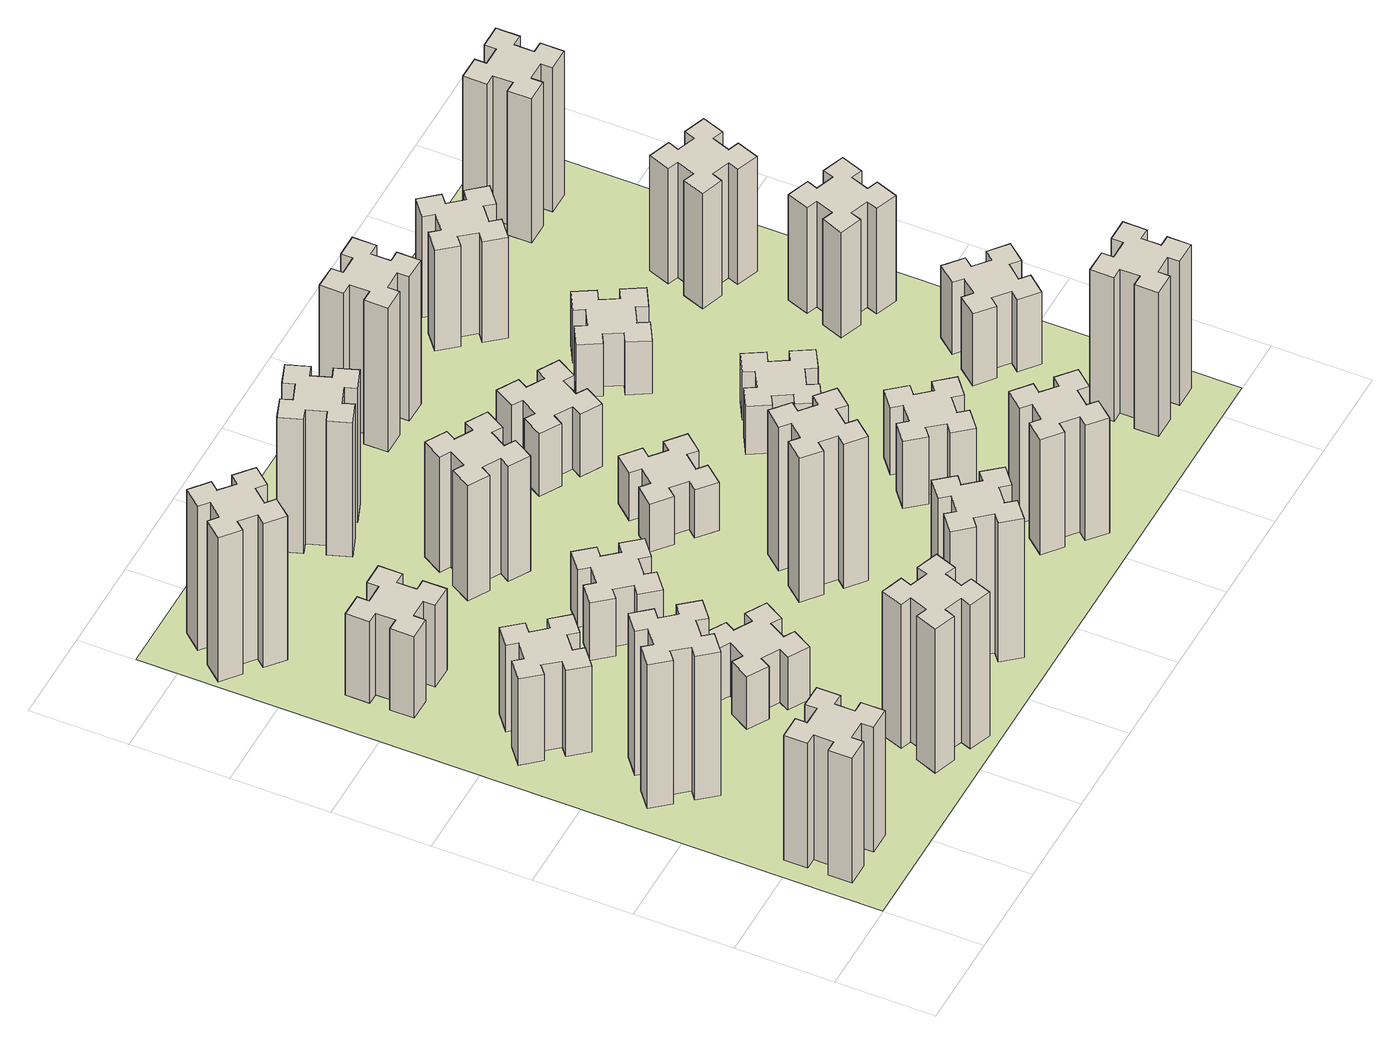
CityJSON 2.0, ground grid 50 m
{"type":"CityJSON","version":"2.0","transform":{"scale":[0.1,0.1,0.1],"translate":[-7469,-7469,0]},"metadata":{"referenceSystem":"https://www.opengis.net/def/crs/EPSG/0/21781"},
"CityObjects":{
"building1":{"type":"Building","attributes":{"class":"1000","function":"1000","usage":"1000","yearOfConstruction":2016,"roofType":"1000","measuredHeight":78,"storeysAboveGround":30,"storeysBelowGround":0},"geometry":[{"type":"Solid","lod":"1","boundaries":[[[[0,1,2,3,4,5,6,7,8,9,10,11,12,13,14,15,16,17,18,19]],[[17,16,20,21]],[[16,15,22,20]],[[15,14,23,22]],[[14,13,24,23]],[[13,12,25,24]],[[12,11,26,25]],[[11,10,27,26]],[[10,9,28,27]],[[9,8,29,28]],[[8,7,30,29]],[[7,6,31,30]],[[6,5,32,31]],[[5,4,33,32]],[[4,3,34,33]],[[3,2,35,34]],[[2,1,36,35]],[[1,0,37,36]],[[0,19,38,37]],[[19,18,39,38]],[[18,17,21,39]],[[24,25,26,27,28,29,30,31,32,33,34,35,36,37,38,39,21,20,22,23]]]]}]},
"building2":{"type":"Building","attributes":{"class":"1000","function":"1000","usage":"1000","yearOfConstruction":2016,"roofType":"1000","measuredHeight":90,"storeysAboveGround":30,"storeysBelowGround":0},"geometry":[{"type":"Solid","lod":"1","boundaries":[[[[40,41,42,43,44,45,46,47,48,49,50,51,52,53,54,55,56,57,58,59]],[[57,56,60,61]],[[56,55,62,60]],[[55,54,63,62]],[[54,53,64,63]],[[53,52,65,64]],[[52,51,66,65]],[[51,50,67,66]],[[50,49,68,67]],[[49,48,69,68]],[[48,47,70,69]],[[47,46,71,70]],[[46,45,72,71]],[[45,44,73,72]],[[44,43,74,73]],[[43,42,75,74]],[[42,41,76,75]],[[41,40,77,76]],[[40,59,78,77]],[[59,58,79,78]],[[58,57,61,79]],[[64,65,66,67,68,69,70,71,72,73,74,75,76,77,78,79,61,60,62,63]]]]}]},
"building3":{"type":"Building","attributes":{"class":"1000","function":"1000","usage":"1000","yearOfConstruction":2016,"roofType":"1000","measuredHeight":54,"storeysAboveGround":30,"storeysBelowGround":0},"geometry":[{"type":"Solid","lod":"1","boundaries":[[[[80,81,82,83,84,85,86,87,88,89,90,91,92,93,94,95,96,97,98,99]],[[97,96,100,101]],[[96,95,102,100]],[[95,94,103,102]],[[94,93,104,103]],[[93,92,105,104]],[[92,91,106,105]],[[91,90,107,106]],[[90,89,108,107]],[[89,88,109,108]],[[88,87,110,109]],[[87,86,111,110]],[[86,85,112,111]],[[85,84,113,112]],[[84,83,114,113]],[[83,82,115,114]],[[82,81,116,115]],[[81,80,117,116]],[[80,99,118,117]],[[99,98,119,118]],[[98,97,101,119]],[[104,105,106,107,108,109,110,111,112,113,114,115,116,117,118,119,101,100,102,103]]]]}]},
"building4":{"type":"Building","attributes":{"class":"1000","function":"1000","usage":"1000","yearOfConstruction":2016,"roofType":"1000","measuredHeight":51,"storeysAboveGround":30,"storeysBelowGround":0},"geometry":[{"type":"Solid","lod":"1","boundaries":[[[[120,121,122,123,124,125,126,127,128,129,130,131,132,133,134,135,136,137,138,139]],[[137,136,140,141]],[[136,135,142,140]],[[135,134,143,142]],[[134,133,144,143]],[[133,132,145,144]],[[132,131,146,145]],[[131,130,147,146]],[[130,129,148,147]],[[129,128,149,148]],[[128,127,150,149]],[[127,126,151,150]],[[126,125,152,151]],[[125,124,153,152]],[[124,123,154,153]],[[123,122,155,154]],[[122,121,156,155]],[[121,120,157,156]],[[120,139,158,157]],[[139,138,159,158]],[[138,137,141,159]],[[144,145,146,147,148,149,150,151,152,153,154,155,156,157,158,159,141,140,142,143]]]]}]},
"building5":{"type":"Building","attributes":{"class":"1000","function":"1000","usage":"1000","yearOfConstruction":2016,"roofType":"1000","measuredHeight":90,"storeysAboveGround":30,"storeysBelowGround":0},"geometry":[{"type":"Solid","lod":"1","boundaries":[[[[160,161,162,163,164,165,166,167,168,169,170,171,172,173,174,175,176,177,178,179]],[[177,176,180,181]],[[176,175,182,180]],[[175,174,183,182]],[[174,173,184,183]],[[173,172,185,184]],[[172,171,186,185]],[[171,170,187,186]],[[170,169,188,187]],[[169,168,189,188]],[[168,167,190,189]],[[167,166,191,190]],[[166,165,192,191]],[[165,164,193,192]],[[164,163,194,193]],[[163,162,195,194]],[[162,161,196,195]],[[161,160,197,196]],[[160,179,198,197]],[[179,178,199,198]],[[178,177,181,199]],[[184,185,186,187,188,189,190,191,192,193,194,195,196,197,198,199,181,180,182,183]]]]}]},
"building6":{"type":"Building","attributes":{"class":"1000","function":"1000","usage":"1000","yearOfConstruction":2016,"roofType":"1000","measuredHeight":90,"storeysAboveGround":30,"storeysBelowGround":0},"geometry":[{"type":"Solid","lod":"1","boundaries":[[[[200,201,202,203,204,205,206,207,208,209,210,211,212,213,214,215,216,217,218,219]],[[217,216,220,221]],[[216,215,222,220]],[[215,214,223,222]],[[214,213,224,223]],[[213,212,225,224]],[[212,211,226,225]],[[211,210,227,226]],[[210,209,228,227]],[[209,208,229,228]],[[208,207,230,229]],[[207,206,231,230]],[[206,205,232,231]],[[205,204,233,232]],[[204,203,234,233]],[[203,202,235,234]],[[202,201,236,235]],[[201,200,237,236]],[[200,219,238,237]],[[219,218,239,238]],[[218,217,221,239]],[[224,225,226,227,228,229,230,231,232,233,234,235,236,237,238,239,221,220,222,223]]]]}]},
"building7":{"type":"Building","attributes":{"class":"1000","function":"1000","usage":"1000","yearOfConstruction":2016,"roofType":"1000","measuredHeight":33,"storeysAboveGround":30,"storeysBelowGround":0},"geometry":[{"type":"Solid","lod":"1","boundaries":[[[[240,241,242,243,244,245,246,247,248,249,250,251,252,253,254,255,256,257,258,259]],[[257,256,260,261]],[[256,255,262,260]],[[255,254,263,262]],[[254,253,264,263]],[[253,252,265,264]],[[252,251,266,265]],[[251,250,267,266]],[[250,249,268,267]],[[249,248,269,268]],[[248,247,270,269]],[[247,246,271,270]],[[246,245,272,271]],[[245,244,273,272]],[[244,243,274,273]],[[243,242,275,274]],[[242,241,276,275]],[[241,240,277,276]],[[240,259,278,277]],[[259,258,279,278]],[[258,257,261,279]],[[264,265,266,267,268,269,270,271,272,273,274,275,276,277,278,279,261,260,262,263]]]]}]},
"building8":{"type":"Building","attributes":{"class":"1000","function":"1000","usage":"1000","yearOfConstruction":2016,"roofType":"1000","measuredHeight":36,"storeysAboveGround":30,"storeysBelowGround":0},"geometry":[{"type":"Solid","lod":"1","boundaries":[[[[280,281,282,283,284,285,286,287,288,289,290,291,292,293,294,295,296,297,298,299]],[[297,296,300,301]],[[296,295,302,300]],[[295,294,303,302]],[[294,293,304,303]],[[293,292,305,304]],[[292,291,306,305]],[[291,290,307,306]],[[290,289,308,307]],[[289,288,309,308]],[[288,287,310,309]],[[287,286,311,310]],[[286,285,312,311]],[[285,284,313,312]],[[284,283,314,313]],[[283,282,315,314]],[[282,281,316,315]],[[281,280,317,316]],[[280,299,318,317]],[[299,298,319,318]],[[298,297,301,319]],[[304,305,306,307,308,309,310,311,312,313,314,315,316,317,318,319,301,300,302,303]]]]}]},
"building9":{"type":"Building","attributes":{"class":"1000","function":"1000","usage":"1000","yearOfConstruction":2016,"roofType":"1000","measuredHeight":87,"storeysAboveGround":30,"storeysBelowGround":0},"geometry":[{"type":"Solid","lod":"1","boundaries":[[[[320,321,322,323,324,325,326,327,328,329,330,331,332,333,334,335,336,337,338,339]],[[337,336,340,341]],[[336,335,342,340]],[[335,334,343,342]],[[334,333,344,343]],[[333,332,345,344]],[[332,331,346,345]],[[331,330,347,346]],[[330,329,348,347]],[[329,328,349,348]],[[328,327,350,349]],[[327,326,351,350]],[[326,325,352,351]],[[325,324,353,352]],[[324,323,354,353]],[[323,322,355,354]],[[322,321,356,355]],[[321,320,357,356]],[[320,339,358,357]],[[339,338,359,358]],[[338,337,341,359]],[[344,345,346,347,348,349,350,351,352,353,354,355,356,357,358,359,341,340,342,343]]]]}]},
"building10":{"type":"Building","attributes":{"class":"1000","function":"1000","usage":"1000","yearOfConstruction":2016,"roofType":"1000","measuredHeight":72,"storeysAboveGround":30,"storeysBelowGround":0},"geometry":[{"type":"Solid","lod":"1","boundaries":[[[[360,361,362,363,364,365,366,367,368,369,370,371,372,373,374,375,376,377,378,379]],[[377,376,380,381]],[[376,375,382,380]],[[375,374,383,382]],[[374,373,384,383]],[[373,372,385,384]],[[372,371,386,385]],[[371,370,387,386]],[[370,369,388,387]],[[369,368,389,388]],[[368,367,390,389]],[[367,366,391,390]],[[366,365,392,391]],[[365,364,393,392]],[[364,363,394,393]],[[363,362,395,394]],[[362,361,396,395]],[[361,360,397,396]],[[360,379,398,397]],[[379,378,399,398]],[[378,377,381,399]],[[384,385,386,387,388,389,390,391,392,393,394,395,396,397,398,399,381,380,382,383]]]]}]},
"building11":{"type":"Building","attributes":{"class":"1000","function":"1000","usage":"1000","yearOfConstruction":2016,"roofType":"1000","measuredHeight":84,"storeysAboveGround":30,"storeysBelowGround":0},"geometry":[{"type":"Solid","lod":"1","boundaries":[[[[400,401,402,403,404,405,406,407,408,409,410,411,412,413,414,415,416,417,418,419]],[[417,416,420,421]],[[416,415,422,420]],[[415,414,423,422]],[[414,413,424,423]],[[413,412,425,424]],[[412,411,426,425]],[[411,410,427,426]],[[410,409,428,427]],[[409,408,429,428]],[[408,407,430,429]],[[407,406,431,430]],[[406,405,432,431]],[[405,404,433,432]],[[404,403,434,433]],[[403,402,435,434]],[[402,401,436,435]],[[401,400,437,436]],[[400,419,438,437]],[[419,418,439,438]],[[418,417,421,439]],[[424,425,426,427,428,429,430,431,432,433,434,435,436,437,438,439,421,420,422,423]]]]}]},
"building12":{"type":"Building","attributes":{"class":"1000","function":"1000","usage":"1000","yearOfConstruction":2016,"roofType":"1000","measuredHeight":90,"storeysAboveGround":30,"storeysBelowGround":0},"geometry":[{"type":"Solid","lod":"1","boundaries":[[[[440,441,442,443,444,445,446,447,448,449,450,451,452,453,454,455,456,457,458,459]],[[457,456,460,461]],[[456,455,462,460]],[[455,454,463,462]],[[454,453,464,463]],[[453,452,465,464]],[[452,451,466,465]],[[451,450,467,466]],[[450,449,468,467]],[[449,448,469,468]],[[448,447,470,469]],[[447,446,471,470]],[[446,445,472,471]],[[445,444,473,472]],[[444,443,474,473]],[[443,442,475,474]],[[442,441,476,475]],[[441,440,477,476]],[[440,459,478,477]],[[459,458,479,478]],[[458,457,461,479]],[[464,465,466,467,468,469,470,471,472,473,474,475,476,477,478,479,461,460,462,463]]]]}]},
"building13":{"type":"Building","attributes":{"class":"1000","function":"1000","usage":"1000","yearOfConstruction":2016,"roofType":"1000","measuredHeight":30,"storeysAboveGround":30,"storeysBelowGround":0},"geometry":[{"type":"Solid","lod":"1","boundaries":[[[[480,481,482,483,484,485,486,487,488,489,490,491,492,493,494,495,496,497,498,499]],[[497,496,500,501]],[[496,495,502,500]],[[495,494,503,502]],[[494,493,504,503]],[[493,492,505,504]],[[492,491,506,505]],[[491,490,507,506]],[[490,489,508,507]],[[489,488,509,508]],[[488,487,510,509]],[[487,486,511,510]],[[486,485,512,511]],[[485,484,513,512]],[[484,483,514,513]],[[483,482,515,514]],[[482,481,516,515]],[[481,480,517,516]],[[480,499,518,517]],[[499,498,519,518]],[[498,497,501,519]],[[504,505,506,507,508,509,510,511,512,513,514,515,516,517,518,519,501,500,502,503]]]]}]},
"building14":{"type":"Building","attributes":{"class":"1000","function":"1000","usage":"1000","yearOfConstruction":2016,"roofType":"1000","measuredHeight":72,"storeysAboveGround":30,"storeysBelowGround":0},"geometry":[{"type":"Solid","lod":"1","boundaries":[[[[520,521,522,523,524,525,526,527,528,529,530,531,532,533,534,535,536,537,538,539]],[[537,536,540,541]],[[536,535,542,540]],[[535,534,543,542]],[[534,533,544,543]],[[533,532,545,544]],[[532,531,546,545]],[[531,530,547,546]],[[530,529,548,547]],[[529,528,549,548]],[[528,527,550,549]],[[527,526,551,550]],[[526,525,552,551]],[[525,524,553,552]],[[524,523,554,553]],[[523,522,555,554]],[[522,521,556,555]],[[521,520,557,556]],[[520,539,558,557]],[[539,538,559,558]],[[538,537,541,559]],[[544,545,546,547,548,549,550,551,552,553,554,555,556,557,558,559,541,540,542,543]]]]}]},
"building15":{"type":"Building","attributes":{"class":"1000","function":"1000","usage":"1000","yearOfConstruction":2016,"roofType":"1000","measuredHeight":39,"storeysAboveGround":30,"storeysBelowGround":0},"geometry":[{"type":"Solid","lod":"1","boundaries":[[[[560,561,562,563,564,565,566,567,568,569,570,571,572,573,574,575,576,577,578,579]],[[577,576,580,581]],[[576,575,582,580]],[[575,574,583,582]],[[574,573,584,583]],[[573,572,585,584]],[[572,571,586,585]],[[571,570,587,586]],[[570,569,588,587]],[[569,568,589,588]],[[568,567,590,589]],[[567,566,591,590]],[[566,565,592,591]],[[565,564,593,592]],[[564,563,594,593]],[[563,562,595,594]],[[562,561,596,595]],[[561,560,597,596]],[[560,579,598,597]],[[579,578,599,598]],[[578,577,581,599]],[[584,585,586,587,588,589,590,591,592,593,594,595,596,597,598,599,581,580,582,583]]]]}]},
"building16":{"type":"Building","attributes":{"class":"1000","function":"1000","usage":"1000","yearOfConstruction":2016,"roofType":"1000","measuredHeight":90,"storeysAboveGround":30,"storeysBelowGround":0},"geometry":[{"type":"Solid","lod":"1","boundaries":[[[[600,601,602,603,604,605,606,607,608,609,610,611,612,613,614,615,616,617,618,619]],[[617,616,620,621]],[[616,615,622,620]],[[615,614,623,622]],[[614,613,624,623]],[[613,612,625,624]],[[612,611,626,625]],[[611,610,627,626]],[[610,609,628,627]],[[609,608,629,628]],[[608,607,630,629]],[[607,606,631,630]],[[606,605,632,631]],[[605,604,633,632]],[[604,603,634,633]],[[603,602,635,634]],[[602,601,636,635]],[[601,600,637,636]],[[600,619,638,637]],[[619,618,639,638]],[[618,617,621,639]],[[624,625,626,627,628,629,630,631,632,633,634,635,636,637,638,639,621,620,622,623]]]]}]},
"building17":{"type":"Building","attributes":{"class":"1000","function":"1000","usage":"1000","yearOfConstruction":2016,"roofType":"1000","measuredHeight":42,"storeysAboveGround":30,"storeysBelowGround":0},"geometry":[{"type":"Solid","lod":"1","boundaries":[[[[640,641,642,643,644,645,646,647,648,649,650,651,652,653,654,655,656,657,658,659]],[[657,656,660,661]],[[656,655,662,660]],[[655,654,663,662]],[[654,653,664,663]],[[653,652,665,664]],[[652,651,666,665]],[[651,650,667,666]],[[650,649,668,667]],[[649,648,669,668]],[[648,647,670,669]],[[647,646,671,670]],[[646,645,672,671]],[[645,644,673,672]],[[644,643,674,673]],[[643,642,675,674]],[[642,641,676,675]],[[641,640,677,676]],[[640,659,678,677]],[[659,658,679,678]],[[658,657,661,679]],[[664,665,666,667,668,669,670,671,672,673,674,675,676,677,678,679,661,660,662,663]]]]}]},
"building18":{"type":"Building","attributes":{"class":"1000","function":"1000","usage":"1000","yearOfConstruction":2016,"roofType":"1000","measuredHeight":30,"storeysAboveGround":30,"storeysBelowGround":0},"geometry":[{"type":"Solid","lod":"1","boundaries":[[[[680,681,682,683,684,685,686,687,688,689,690,691,692,693,694,695,696,697,698,699]],[[697,696,700,701]],[[696,695,702,700]],[[695,694,703,702]],[[694,693,704,703]],[[693,692,705,704]],[[692,691,706,705]],[[691,690,707,706]],[[690,689,708,707]],[[689,688,709,708]],[[688,687,710,709]],[[687,686,711,710]],[[686,685,712,711]],[[685,684,713,712]],[[684,683,714,713]],[[683,682,715,714]],[[682,681,716,715]],[[681,680,717,716]],[[680,699,718,717]],[[699,698,719,718]],[[698,697,701,719]],[[704,705,706,707,708,709,710,711,712,713,714,715,716,717,718,719,701,700,702,703]]]]}]},
"building19":{"type":"Building","attributes":{"class":"1000","function":"1000","usage":"1000","yearOfConstruction":2016,"roofType":"1000","measuredHeight":33,"storeysAboveGround":30,"storeysBelowGround":0},"geometry":[{"type":"Solid","lod":"1","boundaries":[[[[720,721,722,723,724,725,726,727,728,729,730,731,732,733,734,735,736,737,738,739]],[[737,736,740,741]],[[736,735,742,740]],[[735,734,743,742]],[[734,733,744,743]],[[733,732,745,744]],[[732,731,746,745]],[[731,730,747,746]],[[730,729,748,747]],[[729,728,749,748]],[[728,727,750,749]],[[727,726,751,750]],[[726,725,752,751]],[[725,724,753,752]],[[724,723,754,753]],[[723,722,755,754]],[[722,721,756,755]],[[721,720,757,756]],[[720,739,758,757]],[[739,738,759,758]],[[738,737,741,759]],[[744,745,746,747,748,749,750,751,752,753,754,755,756,757,758,759,741,740,742,743]]]]}]},
"building20":{"type":"Building","attributes":{"class":"1000","function":"1000","usage":"1000","yearOfConstruction":2016,"roofType":"1000","measuredHeight":90,"storeysAboveGround":30,"storeysBelowGround":0},"geometry":[{"type":"Solid","lod":"1","boundaries":[[[[760,761,762,763,764,765,766,767,768,769,770,771,772,773,774,775,776,777,778,779]],[[777,776,780,781]],[[776,775,782,780]],[[775,774,783,782]],[[774,773,784,783]],[[773,772,785,784]],[[772,771,786,785]],[[771,770,787,786]],[[770,769,788,787]],[[769,768,789,788]],[[768,767,790,789]],[[767,766,791,790]],[[766,765,792,791]],[[765,764,793,792]],[[764,763,794,793]],[[763,762,795,794]],[[762,761,796,795]],[[761,760,797,796]],[[760,779,798,797]],[[779,778,799,798]],[[778,777,781,799]],[[784,785,786,787,788,789,790,791,792,793,794,795,796,797,798,799,781,780,782,783]]]]}]},
"building21":{"type":"Building","attributes":{"class":"1000","function":"1000","usage":"1000","yearOfConstruction":2016,"roofType":"1000","measuredHeight":63,"storeysAboveGround":30,"storeysBelowGround":0},"geometry":[{"type":"Solid","lod":"1","boundaries":[[[[800,801,802,803,804,805,806,807,808,809,810,811,812,813,814,815,816,817,818,819]],[[817,816,820,821]],[[816,815,822,820]],[[815,814,823,822]],[[814,813,824,823]],[[813,812,825,824]],[[812,811,826,825]],[[811,810,827,826]],[[810,809,828,827]],[[809,808,829,828]],[[808,807,830,829]],[[807,806,831,830]],[[806,805,832,831]],[[805,804,833,832]],[[804,803,834,833]],[[803,802,835,834]],[[802,801,836,835]],[[801,800,837,836]],[[800,819,838,837]],[[819,818,839,838]],[[818,817,821,839]],[[824,825,826,827,828,829,830,831,832,833,834,835,836,837,838,839,821,820,822,823]]]]}]},
"building22":{"type":"Building","attributes":{"class":"1000","function":"1000","usage":"1000","yearOfConstruction":2016,"roofType":"1000","measuredHeight":45,"storeysAboveGround":30,"storeysBelowGround":0},"geometry":[{"type":"Solid","lod":"1","boundaries":[[[[840,841,842,843,844,845,846,847,848,849,850,851,852,853,854,855,856,857,858,859]],[[857,856,860,861]],[[856,855,862,860]],[[855,854,863,862]],[[854,853,864,863]],[[853,852,865,864]],[[852,851,866,865]],[[851,850,867,866]],[[850,849,868,867]],[[849,848,869,868]],[[848,847,870,869]],[[847,846,871,870]],[[846,845,872,871]],[[845,844,873,872]],[[844,843,874,873]],[[843,842,875,874]],[[842,841,876,875]],[[841,840,877,876]],[[840,859,878,877]],[[859,858,879,878]],[[858,857,861,879]],[[864,865,866,867,868,869,870,871,872,873,874,875,876,877,878,879,861,860,862,863]]]]}]},
"building23":{"type":"Building","attributes":{"class":"1000","function":"1000","usage":"1000","yearOfConstruction":2016,"roofType":"1000","measuredHeight":66,"storeysAboveGround":30,"storeysBelowGround":0},"geometry":[{"type":"Solid","lod":"1","boundaries":[[[[880,881,882,883,884,885,886,887,888,889,890,891,892,893,894,895,896,897,898,899]],[[897,896,900,901]],[[896,895,902,900]],[[895,894,903,902]],[[894,893,904,903]],[[893,892,905,904]],[[892,891,906,905]],[[891,890,907,906]],[[890,889,908,907]],[[889,888,909,908]],[[888,887,910,909]],[[887,886,911,910]],[[886,885,912,911]],[[885,884,913,912]],[[884,883,914,913]],[[883,882,915,914]],[[882,881,916,915]],[[881,880,917,916]],[[880,899,918,917]],[[899,898,919,918]],[[898,897,901,919]],[[904,905,906,907,908,909,910,911,912,913,914,915,916,917,918,919,901,900,902,903]]]]}]},
"building24":{"type":"Building","attributes":{"class":"1000","function":"1000","usage":"1000","yearOfConstruction":2016,"roofType":"1000","measuredHeight":72,"storeysAboveGround":30,"storeysBelowGround":0},"geometry":[{"type":"Solid","lod":"1","boundaries":[[[[920,921,922,923,924,925,926,927,928,929,930,931,932,933,934,935,936,937,938,939]],[[937,936,940,941]],[[936,935,942,940]],[[935,934,943,942]],[[934,933,944,943]],[[933,932,945,944]],[[932,931,946,945]],[[931,930,947,946]],[[930,929,948,947]],[[929,928,949,948]],[[928,927,950,949]],[[927,926,951,950]],[[926,925,952,951]],[[925,924,953,952]],[[924,923,954,953]],[[923,922,955,954]],[[922,921,956,955]],[[921,920,957,956]],[[920,939,958,957]],[[939,938,959,958]],[[938,937,941,959]],[[944,945,946,947,948,949,950,951,952,953,954,955,956,957,958,959,941,940,942,943]]]]}]},
"building25":{"type":"Building","attributes":{"class":"1000","function":"1000","usage":"1000","yearOfConstruction":2016,"roofType":"1000","measuredHeight":90,"storeysAboveGround":30,"storeysBelowGround":0},"geometry":[{"type":"Solid","lod":"1","boundaries":[[[[960,961,962,963,964,965,966,967,968,969,970,971,972,973,974,975,976,977,978,979]],[[977,976,980,981]],[[976,975,982,980]],[[975,974,983,982]],[[974,973,984,983]],[[973,972,985,984]],[[972,971,986,985]],[[971,970,987,986]],[[970,969,988,987]],[[969,968,989,988]],[[968,967,990,989]],[[967,966,991,990]],[[966,965,992,991]],[[965,964,993,992]],[[964,963,994,993]],[[963,962,995,994]],[[962,961,996,995]],[[961,960,997,996]],[[960,979,998,997]],[[979,978,999,998]],[[978,977,981,999]],[[984,985,986,987,988,989,990,991,992,993,994,995,996,997,998,999,981,980,982,983]]]]}]},
"landuse1":{"type":"LandUse","attributes":{"name":"plot1","function":"1010"},"geometry":[{"type":"MultiSurface","lod":"1","boundaries":[[[1000,1001,1002,1003]]]}]}
},
"vertices":[
[165,425,0],[165,325,0],[105,325,0],[105,205,0],[225,205,0],[225,265,0],[325,265,0],[325,205,0],[445,205,0],[445,325,0],[385,325,0],[385,425,0],[445,425,0],[445,545,0],[325,545,0],[325,485,0],[225,485,0],[225,545,0],[105,545,0],[105,425,0],[225,485,780],[225,545,780],[325,485,780],[325,545,780],[445,545,780],[445,425,780],[385,425,780],[385,325,780],[445,325,780],[445,205,780],[325,205,780],[325,265,780],[225,265,780],[225,205,780],[105,205,780],[105,325,780],[165,325,780],[165,425,780],[105,425,780],[105,545,780],
[492,1248,0],[427,1324,0],[473,1363,0],[396,1455,0],[304,1378,0],[343,1332,0],[266,1267,0],[228,1313,0],[136,1236,0],[213,1144,0],[259,1183,0],[323,1106,0],[277,1068,0],[354,976,0],[446,1053,0],[408,1099,0],[484,1163,0],[523,1117,0],[615,1194,0],[538,1286,0],[484,1163,900],[523,1117,900],[408,1099,900],[446,1053,900],[354,976,900],[277,1068,900],[323,1106,900],[259,1183,900],[213,1144,900],[136,1236,900],[228,1313,900],[266,1267,900],[343,1332,900],[304,1378,900],[396,1455,900],[473,1363,900],[427,1324,900],[492,1248,900],[538,1286,900],[615,1194,900],
[492,1888,0],[427,1964,0],[473,2003,0],[396,2095,0],[304,2018,0],[343,1972,0],[266,1907,0],[228,1953,0],[136,1876,0],[213,1784,0],[259,1823,0],[323,1746,0],[277,1708,0],[354,1616,0],[446,1693,0],[408,1739,0],[484,1803,0],[523,1757,0],[615,1834,0],[538,1926,0],[484,1803,540],[523,1757,540],[408,1739,540],[446,1693,540],[354,1616,540],[277,1708,540],[323,1746,540],[259,1823,540],[213,1784,540],[136,1876,540],[228,1953,540],[266,1907,540],[343,1972,540],[304,2018,540],[396,2095,540],[473,2003,540],[427,1964,540],[492,1888,540],[538,1926,540],[615,1834,540],
[485,2545,0],[485,2645,0],[545,2645,0],[545,2765,0],[425,2765,0],[425,2705,0],[325,2705,0],[325,2765,0],[205,2765,0],[205,2645,0],[265,2645,0],[265,2545,0],[205,2545,0],[205,2425,0],[325,2425,0],[325,2485,0],[425,2485,0],[425,2425,0],[545,2425,0],[545,2545,0],[425,2485,510],[425,2425,510],[325,2485,510],[325,2425,510],[205,2425,510],[205,2545,510],[265,2545,510],[265,2645,510],[205,2645,510],[205,2765,510],[325,2765,510],[325,2705,510],[425,2705,510],[425,2765,510],[545,2765,510],[545,2645,510],[485,2645,510],[485,2545,510],[545,2545,510],[545,2425,510],
[1029,360,0],[995,266,0],[939,287,0],[897,174,0],[1010,133,0],[1031,189,0],[1125,155,0],[1104,99,0],[1217,57,0],[1258,170,0],[1202,191,0],[1236,285,0],[1292,264,0],[1333,377,0],[1220,418,0],[1200,362,0],[1106,396,0],[1127,452,0],[1014,493,0],[973,380,0],[1106,396,900],[1127,452,900],[1200,362,900],[1220,418,900],[1333,377,900],[1292,264,900],[1236,285,900],[1202,191,900],[1258,170,900],[1217,57,900],[1104,99,900],[1125,155,900],[1031,189,900],[1010,133,900],[897,174,900],[939,287,900],[995,266,900],[1029,360,900],[973,380,900],[1014,493,900],
[384,3387,0],[308,3452,0],[346,3498,0],[254,3575,0],[177,3483,0],[223,3444,0],[159,3368,0],[113,3406,0],[36,3314,0],[128,3237,0],[166,3283,0],[243,3219,0],[204,3173,0],[296,3096,0],[373,3188,0],[327,3226,0],[392,3303,0],[438,3264,0],[515,3356,0],[423,3433,0],[392,3303,900],[438,3264,900],[327,3226,900],[373,3188,900],[296,3096,900],[204,3173,900],[243,3219,900],[166,3283,900],[128,3237,900],[36,3314,900],[113,3406,900],[159,3368,900],[223,3444,900],[177,3483,900],[254,3575,900],[346,3498,900],[308,3452,900],[384,3387,900],[423,3433,900],[515,3356,900],
[1086,1017,0],[1136,1104,0],[1188,1074,0],[1248,1178,0],[1144,1238,0],[1114,1186,0],[1027,1236,0],[1057,1288,0],[953,1348,0],[893,1244,0],[945,1214,0],[895,1127,0],[843,1157,0],[783,1053,0],[887,993,0],[917,1045,0],[1004,995,0],[974,943,0],[1078,883,0],[1138,987,0],[1004,995,330],[974,943,330],[917,1045,330],[887,993,330],[783,1053,330],[843,1157,330],[895,1127,330],[945,1214,330],[893,1244,330],[953,1348,330],[1057,1288,330],[1027,1236,330],[1114,1186,330],[1144,1238,330],[1248,1178,330],[1188,1074,330],[1136,1104,330],[1086,1017,330],[1138,987,330],[1078,883,330],
[1083,1972,0],[1006,1907,0],[968,1953,0],[876,1876,0],[953,1784,0],[999,1823,0],[1063,1746,0],[1017,1708,0],[1094,1616,0],[1186,1693,0],[1148,1739,0],[1224,1803,0],[1263,1757,0],[1355,1834,0],[1278,1926,0],[1232,1888,0],[1167,1964,0],[1213,2003,0],[1136,2095,0],[1044,2018,0],[1167,1964,360],[1213,2003,360],[1232,1888,360],[1278,1926,360],[1355,1834,360],[1263,1757,360],[1224,1803,360],[1148,1739,360],[1186,1693,360],[1094,1616,360],[1017,1708,360],[1063,1746,360],[999,1823,360],[953,1784,360],[876,1876,360],[968,1953,360],[1006,1907,360],[1083,1972,360],[1044,2018,360],[1136,2095,360],
[1639,343,0],[1703,266,0],[1657,228,0],[1734,136,0],[1826,213,0],[1788,259,0],[1864,323,0],[1903,277,0],[1995,354,0],[1918,446,0],[1872,408,0],[1807,484,0],[1853,523,0],[1776,615,0],[1684,538,0],[1723,492,0],[1646,427,0],[1608,473,0],[1516,396,0],[1593,304,0],[1646,427,870],[1608,473,870],[1723,492,870],[1684,538,870],[1776,615,870],[1853,523,870],[1807,484,870],[1872,408,870],[1918,446,870],[1995,354,870],[1903,277,870],[1864,323,870],[1788,259,870],[1826,213,870],[1734,136,870],[1657,228,870],[1703,266,870],[1639,343,870],[1593,304,870],[1516,396,870],
[1314,2666,0],[1227,2716,0],[1257,2768,0],[1153,2828,0],[1093,2724,0],[1145,2694,0],[1095,2607,0],[1043,2637,0],[983,2533,0],[1087,2473,0],[1117,2525,0],[1204,2475,0],[1174,2423,0],[1278,2363,0],[1338,2467,0],[1286,2497,0],[1336,2584,0],[1388,2554,0],[1448,2658,0],[1344,2718,0],[1336,2584,720],[1388,2554,720],[1286,2497,720],[1338,2467,720],[1278,2363,720],[1174,2423,720],[1204,2475,720],[1117,2525,720],[1087,2473,720],[983,2533,720],[1043,2637,720],[1095,2607,720],[1145,2694,720],[1093,2724,720],[1153,2828,720],[1257,2768,720],[1227,2716,720],[1314,2666,720],[1344,2718,720],[1448,2658,720],
[1125,3456,0],[1031,3422,0],[1010,3478,0],[897,3437,0],[939,3324,0],[995,3345,0],[1029,3251,0],[973,3230,0],[1014,3117,0],[1127,3159,0],[1106,3215,0],[1200,3249,0],[1220,3193,0],[1333,3234,0],[1292,3347,0],[1236,3326,0],[1202,3420,0],[1258,3440,0],[1217,3553,0],[1104,3512,0],[1202,3420,840],[1258,3440,840],[1236,3326,840],[1292,3347,840],[1333,3234,840],[1220,3193,840],[1200,3249,840],[1106,3215,840],[1127,3159,840],[1014,3117,840],[973,3230,840],[1029,3251,840],[995,3345,840],[939,3324,840],[897,3437,840],[1010,3478,840],[1031,3422,840],[1125,3456,840],[1104,3512,840],[1217,3553,840],
[1746,1163,0],[1823,1099,0],[1784,1053,0],[1876,976,0],[1953,1068,0],[1907,1106,0],[1972,1183,0],[2018,1144,0],[2095,1236,0],[2003,1313,0],[1964,1267,0],[1888,1332,0],[1926,1378,0],[1834,1455,0],[1757,1363,0],[1803,1324,0],[1739,1248,0],[1693,1286,0],[1616,1194,0],[1708,1117,0],[1739,1248,900],[1693,1286,900],[1803,1324,900],[1757,1363,900],[1834,1455,900],[1926,1378,900],[1888,1332,900],[1964,1267,900],[2003,1313,900],[2095,1236,900],[2018,1144,900],[1972,1183,900],[1907,1106,900],[1953,1068,900],[1876,976,900],[1784,1053,900],[1823,1099,900],[1746,1163,900],[1708,1117,900],[1616,1194,900],
[1907,1846,0],[1972,1923,0],[2018,1884,0],[2095,1976,0],[2003,2053,0],[1964,2007,0],[1888,2072,0],[1926,2118,0],[1834,2195,0],[1757,2103,0],[1803,2064,0],[1739,1988,0],[1693,2026,0],[1616,1934,0],[1708,1857,0],[1746,1903,0],[1823,1839,0],[1784,1793,0],[1876,1716,0],[1953,1808,0],[1823,1839,300],[1784,1793,300],[1746,1903,300],[1708,1857,300],[1616,1934,300],[1693,2026,300],[1739,1988,300],[1803,2064,300],[1757,2103,300],[1834,2195,300],[1926,2118,300],[1888,2072,300],[1964,2007,300],[2003,2053,300],[2095,1976,300],[2018,1884,300],[1972,1923,300],[1907,1846,300],[1953,1808,300],[1876,1716,300],
[2486,323,0],[2563,259,0],[2524,213,0],[2616,136,0],[2693,228,0],[2647,266,0],[2712,343,0],[2758,304,0],[2835,396,0],[2743,473,0],[2704,427,0],[2628,492,0],[2666,538,0],[2574,615,0],[2497,523,0],[2543,484,0],[2479,408,0],[2433,446,0],[2356,354,0],[2448,277,0],[2479,408,720],[2433,446,720],[2543,484,720],[2497,523,720],[2574,615,720],[2666,538,720],[2628,492,720],[2704,427,720],[2743,473,720],[2835,396,720],[2758,304,720],[2712,343,720],[2647,266,720],[2693,228,720],[2616,136,720],[2524,213,720],[2563,259,720],[2486,323,720],[2448,277,720],[2356,354,720],
[2026,2497,0],[2076,2584,0],[2128,2554,0],[2188,2658,0],[2084,2718,0],[2054,2666,0],[1967,2716,0],[1997,2768,0],[1893,2828,0],[1833,2724,0],[1885,2694,0],[1835,2607,0],[1783,2637,0],[1723,2533,0],[1827,2473,0],[1857,2525,0],[1944,2475,0],[1914,2423,0],[2018,2363,0],[2078,2467,0],[1944,2475,390],[1914,2423,390],[1857,2525,390],[1827,2473,390],[1723,2533,390],[1783,2637,390],[1835,2607,390],[1885,2694,390],[1833,2724,390],[1893,2828,390],[1997,2768,390],[1967,2716,390],[2054,2666,390],[2084,2718,390],[2188,2658,390],[2128,2554,390],[2076,2584,390],[2026,2497,390],[2078,2467,390],[2018,2363,390],
[1965,3385,0],[1965,3485,0],[2025,3485,0],[2025,3605,0],[1905,3605,0],[1905,3545,0],[1805,3545,0],[1805,3605,0],[1685,3605,0],[1685,3485,0],[1745,3485,0],[1745,3385,0],[1685,3385,0],[1685,3265,0],[1805,3265,0],[1805,3325,0],[1905,3325,0],[1905,3265,0],[2025,3265,0],[2025,3385,0],[1905,3325,900],[1905,3265,900],[1805,3325,900],[1805,3265,900],[1685,3265,900],[1685,3385,900],[1745,3385,900],[1745,3485,900],[1685,3485,900],[1685,3605,900],[1805,3605,900],[1805,3545,900],[1905,3545,900],[1905,3605,900],[2025,3605,900],[2025,3485,900],[1965,3485,900],[1965,3385,900],[2025,3385,900],[2025,3265,900],
[2563,1132,0],[2486,1067,0],[2448,1113,0],[2356,1036,0],[2433,944,0],[2479,983,0],[2543,906,0],[2497,868,0],[2574,776,0],[2666,853,0],[2628,899,0],[2704,963,0],[2743,917,0],[2835,994,0],[2758,1086,0],[2712,1048,0],[2647,1124,0],[2693,1163,0],[2616,1255,0],[2524,1178,0],[2647,1124,420],[2693,1163,420],[2712,1048,420],[2758,1086,420],[2835,994,420],[2743,917,420],[2704,963,420],[2628,899,420],[2666,853,420],[2574,776,420],[2497,868,420],[2543,906,420],[2479,983,420],[2433,944,420],[2356,1036,420],[2448,1113,420],[2486,1067,420],[2563,1132,420],[2524,1178,420],[2616,1255,420],
[2475,1744,0],[2525,1657,0],[2473,1627,0],[2533,1523,0],[2637,1583,0],[2607,1635,0],[2694,1685,0],[2724,1633,0],[2828,1693,0],[2768,1797,0],[2716,1767,0],[2666,1854,0],[2718,1884,0],[2658,1988,0],[2554,1928,0],[2584,1876,0],[2497,1826,0],[2467,1878,0],[2363,1818,0],[2423,1714,0],[2497,1826,300],[2467,1878,300],[2584,1876,300],[2554,1928,300],[2658,1988,300],[2718,1884,300],[2666,1854,300],[2716,1767,300],[2768,1797,300],[2828,1693,300],[2724,1633,300],[2694,1685,300],[2607,1635,300],[2637,1583,300],[2533,1523,300],[2473,1627,300],[2525,1657,300],[2475,1744,300],[2423,1714,300],[2363,1818,300],
[2475,2584,0],[2525,2497,0],[2473,2467,0],[2533,2363,0],[2637,2423,0],[2607,2475,0],[2694,2525,0],[2724,2473,0],[2828,2533,0],[2768,2637,0],[2716,2607,0],[2666,2694,0],[2718,2724,0],[2658,2828,0],[2554,2768,0],[2584,2716,0],[2497,2666,0],[2467,2718,0],[2363,2658,0],[2423,2554,0],[2497,2666,330],[2467,2718,330],[2584,2716,330],[2554,2768,330],[2658,2828,330],[2718,2724,330],[2666,2694,330],[2716,2607,330],[2768,2637,330],[2828,2533,330],[2724,2473,330],[2694,2525,330],[2607,2475,330],[2637,2423,330],[2533,2363,330],[2473,2467,330],[2525,2497,330],[2475,2584,330],[2423,2554,330],[2363,2658,330],
[3485,485,0],[3385,485,0],[3385,545,0],[3265,545,0],[3265,425,0],[3325,425,0],[3325,325,0],[3265,325,0],[3265,205,0],[3385,205,0],[3385,265,0],[3485,265,0],[3485,205,0],[3605,205,0],[3605,325,0],[3545,325,0],[3545,425,0],[3605,425,0],[3605,545,0],[3485,545,0],[3545,425,900],[3605,425,900],[3545,325,900],[3605,325,900],[3605,205,900],[3485,205,900],[3485,265,900],[3385,265,900],[3385,205,900],[3265,205,900],[3265,325,900],[3325,325,900],[3325,425,900],[3265,425,900],[3265,545,900],[3385,545,900],[3385,485,900],[3485,485,900],[3485,545,900],[3605,545,900],
[2712,3368,0],[2647,3444,0],[2693,3483,0],[2616,3575,0],[2524,3498,0],[2563,3452,0],[2486,3387,0],[2448,3433,0],[2356,3356,0],[2433,3264,0],[2479,3303,0],[2543,3226,0],[2497,3188,0],[2574,3096,0],[2666,3173,0],[2628,3219,0],[2704,3283,0],[2743,3237,0],[2835,3314,0],[2758,3406,0],[2704,3283,630],[2743,3237,630],[2628,3219,630],[2666,3173,630],[2574,3096,630],[2497,3188,630],[2543,3226,630],[2479,3303,630],[2433,3264,630],[2356,3356,630],[2448,3433,630],[2486,3387,630],[2563,3452,630],[2524,3498,630],[2616,3575,630],[2693,3483,630],[2647,3444,630],[2712,3368,630],[2758,3406,630],[2835,3314,630],
[3487,1006,0],[3552,1083,0],[3598,1044,0],[3675,1136,0],[3583,1213,0],[3544,1167,0],[3468,1232,0],[3506,1278,0],[3414,1355,0],[3337,1263,0],[3383,1224,0],[3319,1148,0],[3273,1186,0],[3196,1094,0],[3288,1017,0],[3326,1063,0],[3403,999,0],[3364,953,0],[3456,876,0],[3533,968,0],[3403,999,450],[3364,953,450],[3326,1063,450],[3288,1017,450],[3196,1094,450],[3273,1186,450],[3319,1148,450],[3383,1224,450],[3337,1263,450],[3414,1355,450],[3506,1278,450],[3468,1232,450],[3544,1167,450],[3583,1213,450],[3675,1136,450],[3598,1044,450],[3552,1083,450],[3487,1006,450],[3533,968,450],[3456,876,450],
[3520,1942,0],[3426,1976,0],[3447,2032,0],[3334,2073,0],[3293,1960,0],[3349,1940,0],[3315,1846,0],[3259,1867,0],[3217,1754,0],[3330,1713,0],[3351,1769,0],[3445,1735,0],[3424,1679,0],[3537,1637,0],[3578,1750,0],[3522,1771,0],[3556,1865,0],[3612,1844,0],[3653,1957,0],[3540,1998,0],[3556,1865,660],[3612,1844,660],[3522,1771,660],[3578,1750,660],[3537,1637,660],[3424,1679,660],[3445,1735,660],[3351,1769,660],[3330,1713,660],[3217,1754,660],[3259,1867,660],[3315,1846,660],[3349,1940,660],[3293,1960,660],[3334,2073,660],[3447,2032,660],[3426,1976,660],[3520,1942,660],[3540,1998,660],[3653,1957,660],
[3420,2582,0],[3326,2616,0],[3347,2672,0],[3234,2713,0],[3193,2600,0],[3249,2580,0],[3215,2486,0],[3159,2507,0],[3117,2394,0],[3230,2353,0],[3251,2409,0],[3345,2375,0],[3324,2319,0],[3437,2277,0],[3478,2390,0],[3422,2411,0],[3456,2505,0],[3512,2484,0],[3553,2597,0],[3440,2638,0],[3456,2505,720],[3512,2484,720],[3422,2411,720],[3478,2390,720],[3437,2277,720],[3324,2319,720],[3345,2375,720],[3251,2409,720],[3230,2353,720],[3117,2394,720],[3159,2507,720],[3215,2486,720],[3249,2580,720],[3193,2600,720],[3234,2713,720],[3347,2672,720],[3326,2616,720],[3420,2582,720],[3440,2638,720],[3553,2597,720],
[3285,3325,0],[3385,3325,0],[3385,3265,0],[3505,3265,0],[3505,3385,0],[3445,3385,0],[3445,3485,0],[3505,3485,0],[3505,3605,0],[3385,3605,0],[3385,3545,0],[3285,3545,0],[3285,3605,0],[3165,3605,0],[3165,3485,0],[3225,3485,0],[3225,3385,0],[3165,3385,0],[3165,3265,0],[3285,3265,0],[3225,3385,900],[3165,3385,900],[3225,3485,900],[3165,3485,900],[3165,3605,900],[3285,3605,900],[3285,3545,900],[3385,3545,900],[3385,3605,900],[3505,3605,900],[3505,3485,900],[3445,3485,900],[3445,3385,900],[3505,3385,900],[3505,3265,900],[3385,3265,900],[3385,3325,900],[3285,3325,900],[3285,3265,900],[3165,3265,900],
[5,3705,0],[3705,3705,0],[3705,5,0],[5,5,0]
]}
